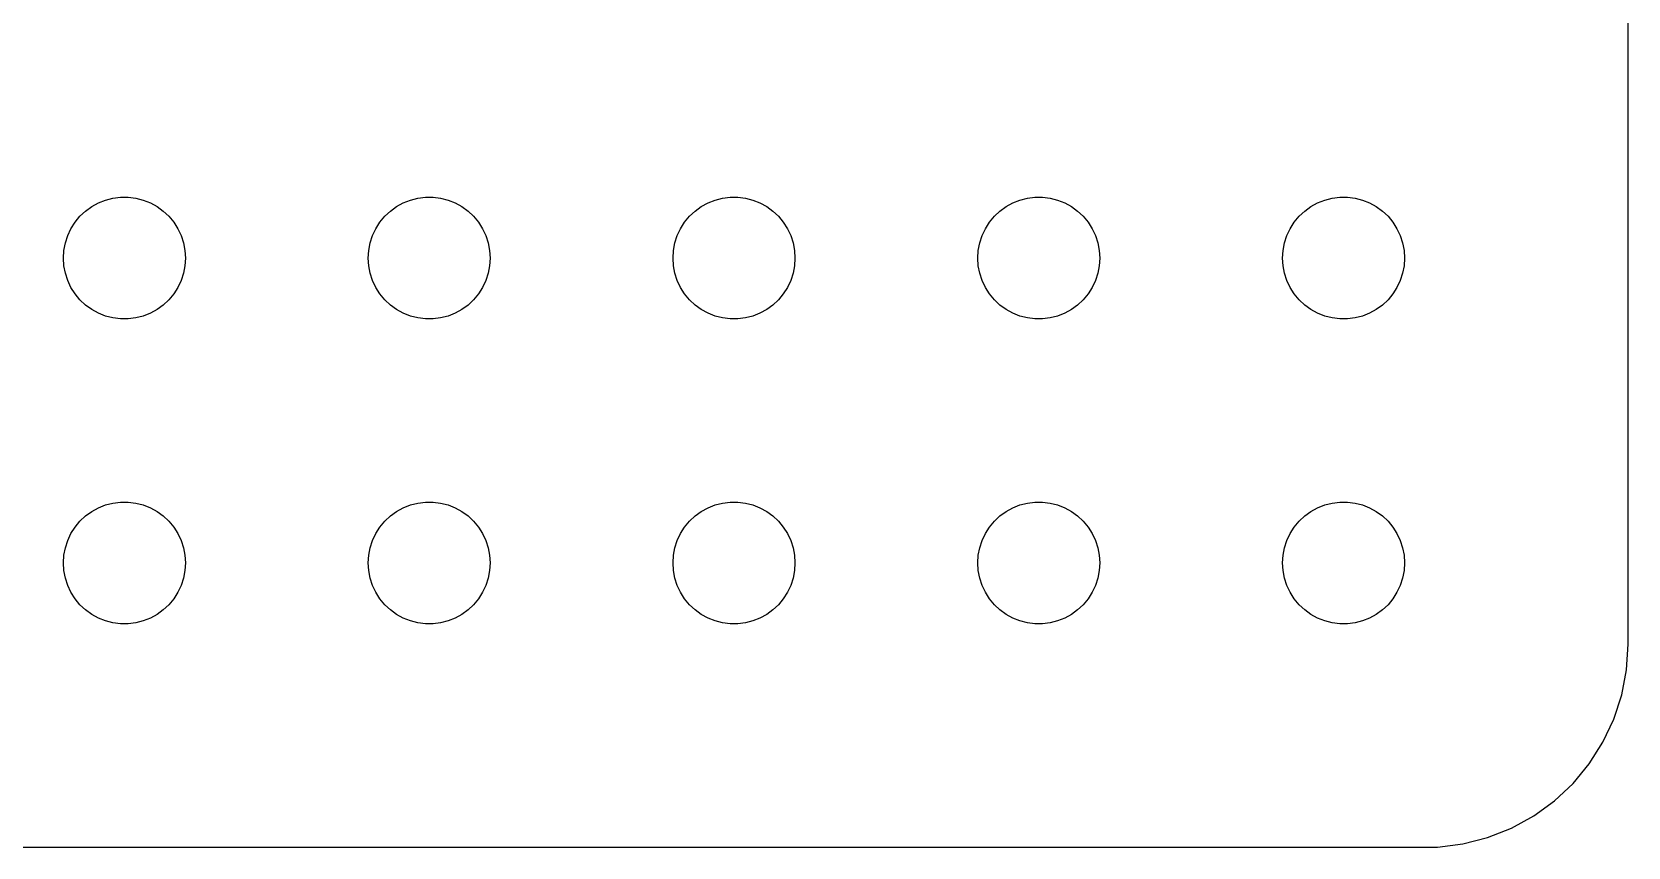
# Model space of a CAD drawing. Header units: metres. Extents: x -150 to 150, y -22 to 22.
# Drawn here: x 110.22 to 149.5, y -21.99 to -1.94 of the extents above; entities that cross this region are included whole.
import ezdxf

# ---------------------------------------------------------------- set-up
doc = ezdxf.new("R2010")
doc.units = ezdxf.units.M

msp = doc.modelspace()

# ---------------------------------------------------------------- linework, layer by layer
for p, q in [((149.5, -17), (149.5, 17)), ((111.544, -6.34422), (111.696, -6.23351)), ((111.696, -6.23351), (111.861, -6.14275)), ((111.861, -6.14275), (112.036, -6.07341)), ((112.036, -6.07341), (112.219, -6.02657)), ((112.219, -6.02657), (112.406, -6.00294)), ((112.406, -6.00294), (112.594, -6.00294)), ((112.594, -6.00294), (112.781, -6.02657)), ((112.781, -6.02657), (112.964, -6.07341)), ((112.964, -6.07341), (113.139, -6.14275)), ((113.139, -6.14275), (113.304, -6.23351)), ((113.304, -6.23351), (113.456, -6.34422)), ((119.044, -6.34422), (119.196, -6.23351)), ((119.196, -6.23351), (119.361, -6.14275)), ((119.361, -6.14275), (119.536, -6.07341)), ((119.536, -6.07341), (119.719, -6.02657)), ((119.719, -6.02657), (119.906, -6.00294)), ((119.906, -6.00294), (120.094, -6.00294)), ((120.094, -6.00294), (120.281, -6.02657)), ((120.281, -6.02657), (120.464, -6.07341)), ((120.464, -6.07341), (120.639, -6.14275)), ((120.639, -6.14275), (120.804, -6.23351)), ((120.804, -6.23351), (120.956, -6.34422)), ((126.544, -6.34422), (126.696, -6.23351)), ((126.696, -6.23351), (126.861, -6.14275)), ((126.861, -6.14275), (127.036, -6.07341)), ((127.036, -6.07341), (127.219, -6.02657)), ((127.219, -6.02657), (127.406, -6.00294)), ((127.406, -6.00294), (127.594, -6.00294)), ((127.594, -6.00294), (127.781, -6.02657)), ((127.781, -6.02657), (127.964, -6.07341)), ((127.964, -6.07341), (128.139, -6.14275)), ((128.139, -6.14275), (128.304, -6.23351)), ((128.304, -6.23351), (128.456, -6.34422)), ((134.044, -6.34422), (134.196, -6.23351)), ((134.196, -6.23351), (134.361, -6.14275)), ((134.361, -6.14275), (134.536, -6.07341)), ((134.536, -6.07341), (134.719, -6.02657)), ((134.719, -6.02657), (134.906, -6.00294)), ((134.906, -6.00294), (135.094, -6.00294)), ((135.094, -6.00294), (135.281, -6.02657)), ((135.281, -6.02657), (135.464, -6.07341)), ((135.464, -6.07341), (135.639, -6.14275)), ((135.639, -6.14275), (135.804, -6.23351)), ((135.804, -6.23351), (135.956, -6.34422)), ((141.544, -6.34422), (141.696, -6.23351)), ((141.696, -6.23351), (141.861, -6.14275)), ((141.861, -6.14275), (142.036, -6.07341)), ((142.036, -6.07341), (142.219, -6.02657)), ((142.219, -6.02657), (142.406, -6.00294)), ((142.406, -6.00294), (142.594, -6.00294)), ((142.594, -6.00294), (142.781, -6.02657)), ((142.781, -6.02657), (142.964, -6.07341)), ((142.964, -6.07341), (143.139, -6.14275)), ((143.139, -6.14275), (143.304, -6.23351)), ((143.304, -6.23351), (143.456, -6.34422)), ((111.186, -6.77736), (111.286, -6.61832)), ((111.286, -6.61832), (111.407, -6.47318)), ((111.407, -6.47318), (111.544, -6.34422)), ((113.456, -6.34422), (113.593, -6.47318)), ((113.593, -6.47318), (113.714, -6.61832)), ((113.714, -6.61832), (113.814, -6.77736)), ((118.686, -6.77736), (118.786, -6.61832)), ((118.786, -6.61832), (118.907, -6.47318)), ((118.907, -6.47318), (119.044, -6.34422)), ((120.956, -6.34422), (121.093, -6.47318)), ((121.093, -6.47318), (121.214, -6.61832)), ((121.214, -6.61832), (121.314, -6.77736)), ((126.186, -6.77736), (126.286, -6.61832)), ((126.286, -6.61832), (126.407, -6.47318)), ((126.407, -6.47318), (126.544, -6.34422)), ((128.456, -6.34422), (128.593, -6.47318)), ((128.593, -6.47318), (128.714, -6.61832)), ((128.714, -6.61832), (128.814, -6.77736)), ((133.686, -6.77736), (133.786, -6.61832)), ((133.786, -6.61832), (133.907, -6.47318)), ((133.907, -6.47318), (134.044, -6.34422)), ((135.956, -6.34422), (136.093, -6.47318)), ((136.093, -6.47318), (136.214, -6.61832)), ((136.214, -6.61832), (136.314, -6.77736)), ((141.186, -6.77736), (141.286, -6.61832)), ((141.286, -6.61832), (141.407, -6.47318)), ((141.407, -6.47318), (141.544, -6.34422)), ((143.456, -6.34422), (143.593, -6.47318)), ((143.593, -6.47318), (143.714, -6.61832)), ((143.714, -6.61832), (143.814, -6.77736)), ((111.047, -7.12695), (111.105, -6.9478)), ((111.105, -6.9478), (111.186, -6.77736)), ((113.814, -6.77736), (113.895, -6.9478)), ((113.895, -6.9478), (113.953, -7.12695)), ((118.547, -7.12695), (118.605, -6.9478)), ((118.605, -6.9478), (118.686, -6.77736)), ((121.314, -6.77736), (121.395, -6.9478)), ((121.395, -6.9478), (121.453, -7.12695)), ((126.047, -7.12695), (126.105, -6.9478)), ((126.105, -6.9478), (126.186, -6.77736)), ((128.814, -6.77736), (128.895, -6.9478)), ((128.895, -6.9478), (128.953, -7.12695)), ((133.547, -7.12695), (133.605, -6.9478)), ((133.605, -6.9478), (133.686, -6.77736)), ((136.314, -6.77736), (136.395, -6.9478)), ((136.395, -6.9478), (136.453, -7.12695)), ((141.047, -7.12695), (141.105, -6.9478)), ((141.105, -6.9478), (141.186, -6.77736)), ((143.814, -6.77736), (143.895, -6.9478)), ((143.895, -6.9478), (143.953, -7.12695)), ((111, -7.5), (111.012, -7.312)), ((111.012, -7.312), (111.047, -7.12695)), ((113.953, -7.12695), (113.988, -7.312)), ((113.988, -7.312), (114, -7.5)), ((118.5, -7.5), (118.512, -7.312)), ((118.512, -7.312), (118.547, -7.12695)), ((121.453, -7.12695), (121.488, -7.312)), ((121.488, -7.312), (121.5, -7.5)), ((126, -7.5), (126.012, -7.312)), ((126.012, -7.312), (126.047, -7.12695)), ((128.953, -7.12695), (128.988, -7.312)), ((128.988, -7.312), (129, -7.5)), ((133.5, -7.5), (133.512, -7.312)), ((133.512, -7.312), (133.547, -7.12695)), ((136.453, -7.12695), (136.488, -7.312)), ((136.488, -7.312), (136.5, -7.5)), ((141, -7.5), (141.012, -7.312)), ((141.012, -7.312), (141.047, -7.12695)), ((143.953, -7.12695), (143.988, -7.312)), ((143.988, -7.312), (144, -7.5)), ((111.012, -7.68799), (111, -7.5)), ((111.047, -7.87303), (111.012, -7.68799)), ((113.988, -7.68799), (113.953, -7.87303)), ((114, -7.5), (113.988, -7.68799)), ((118.512, -7.68799), (118.5, -7.5)), ((118.547, -7.87303), (118.512, -7.68799)), ((121.488, -7.68799), (121.453, -7.87303)), ((121.5, -7.5), (121.488, -7.68799)), ((126.012, -7.68799), (126, -7.5)), ((126.047, -7.87303), (126.012, -7.68799)), ((128.988, -7.68799), (128.953, -7.87303)), ((129, -7.5), (128.988, -7.68799)), ((133.512, -7.68799), (133.5, -7.5)), ((133.547, -7.87303), (133.512, -7.68799)), ((136.488, -7.68799), (136.453, -7.87303)), ((136.5, -7.5), (136.488, -7.68799)), ((141.012, -7.68799), (141, -7.5)), ((141.047, -7.87303), (141.012, -7.68799)), ((143.988, -7.68799), (143.953, -7.87303)), ((144, -7.5), (143.988, -7.68799)), ((111.105, -8.05219), (111.047, -7.87303)), ((111.186, -8.22263), (111.105, -8.05219)), ((111.286, -8.38167), (111.186, -8.22263)), ((113.814, -8.22263), (113.714, -8.38167)), ((113.895, -8.05219), (113.814, -8.22263)), ((113.953, -7.87303), (113.895, -8.05219)), ((118.605, -8.05219), (118.547, -7.87303)), ((118.686, -8.22263), (118.605, -8.05219)), ((118.786, -8.38167), (118.686, -8.22263)), ((121.314, -8.22263), (121.214, -8.38167)), ((121.395, -8.05219), (121.314, -8.22263)), ((121.453, -7.87303), (121.395, -8.05219)), ((126.105, -8.05219), (126.047, -7.87303)), ((126.186, -8.22263), (126.105, -8.05219)), ((126.286, -8.38167), (126.186, -8.22263)), ((128.814, -8.22263), (128.714, -8.38167)), ((128.895, -8.05219), (128.814, -8.22263)), ((128.953, -7.87303), (128.895, -8.05219)), ((133.605, -8.05219), (133.547, -7.87303)), ((133.686, -8.22263), (133.605, -8.05219)), ((133.786, -8.38167), (133.686, -8.22263)), ((136.314, -8.22263), (136.214, -8.38167)), ((136.395, -8.05219), (136.314, -8.22263)), ((136.453, -7.87303), (136.395, -8.05219)), ((141.105, -8.05219), (141.047, -7.87303)), ((141.186, -8.22263), (141.105, -8.05219)), ((141.286, -8.38167), (141.186, -8.22263)), ((143.814, -8.22263), (143.714, -8.38167)), ((143.895, -8.05219), (143.814, -8.22263)), ((143.953, -7.87303), (143.895, -8.05219)), ((111.407, -8.52681), (111.286, -8.38167)), ((111.544, -8.65576), (111.407, -8.52681)), ((113.593, -8.52681), (113.456, -8.65576)), ((113.714, -8.38167), (113.593, -8.52681)), ((118.907, -8.52681), (118.786, -8.38167)), ((119.044, -8.65576), (118.907, -8.52681)), ((121.093, -8.52681), (120.956, -8.65576)), ((121.214, -8.38167), (121.093, -8.52681)), ((126.407, -8.52681), (126.286, -8.38167)), ((126.544, -8.65576), (126.407, -8.52681)), ((128.593, -8.52681), (128.456, -8.65576)), ((128.714, -8.38167), (128.593, -8.52681)), ((133.907, -8.52681), (133.786, -8.38167)), ((134.044, -8.65576), (133.907, -8.52681)), ((136.093, -8.52681), (135.956, -8.65576)), ((136.214, -8.38167), (136.093, -8.52681)), ((141.407, -8.52681), (141.286, -8.38167)), ((141.544, -8.65576), (141.407, -8.52681)), ((143.593, -8.52681), (143.456, -8.65576)), ((143.714, -8.38167), (143.593, -8.52681)), ((111.696, -8.76648), (111.544, -8.65576)), ((111.861, -8.85724), (111.696, -8.76648)), ((112.036, -8.92657), (111.861, -8.85724)), ((112.219, -8.97342), (112.036, -8.92657)), ((112.406, -8.99704), (112.219, -8.97342)), ((112.594, -8.99704), (112.406, -8.99704)), ((112.781, -8.97342), (112.594, -8.99704)), ((112.964, -8.92657), (112.781, -8.97342)), ((113.139, -8.85724), (112.964, -8.92657)), ((113.304, -8.76648), (113.139, -8.85724)), ((113.456, -8.65576), (113.304, -8.76648)), ((119.196, -8.76648), (119.044, -8.65576)), ((119.361, -8.85724), (119.196, -8.76648)), ((119.536, -8.92657), (119.361, -8.85724)), ((119.719, -8.97342), (119.536, -8.92657)), ((119.906, -8.99704), (119.719, -8.97342)), ((120.094, -8.99704), (119.906, -8.99704)), ((120.281, -8.97342), (120.094, -8.99704)), ((120.464, -8.92657), (120.281, -8.97342)), ((120.639, -8.85724), (120.464, -8.92657)), ((120.804, -8.76648), (120.639, -8.85724)), ((120.956, -8.65576), (120.804, -8.76648)), ((126.696, -8.76648), (126.544, -8.65576)), ((126.861, -8.85724), (126.696, -8.76648)), ((127.036, -8.92657), (126.861, -8.85724)), ((127.219, -8.97342), (127.036, -8.92657)), ((127.406, -8.99704), (127.219, -8.97342)), ((127.594, -8.99704), (127.406, -8.99704)), ((127.781, -8.97342), (127.594, -8.99704)), ((127.964, -8.92657), (127.781, -8.97342)), ((128.139, -8.85724), (127.964, -8.92657)), ((128.304, -8.76648), (128.139, -8.85724)), ((128.456, -8.65576), (128.304, -8.76648)), ((134.196, -8.76648), (134.044, -8.65576)), ((134.361, -8.85724), (134.196, -8.76648)), ((134.536, -8.92657), (134.361, -8.85724)), ((134.719, -8.97342), (134.536, -8.92657)), ((134.906, -8.99704), (134.719, -8.97342)), ((135.094, -8.99704), (134.906, -8.99704)), ((135.281, -8.97342), (135.094, -8.99704)), ((135.464, -8.92657), (135.281, -8.97342)), ((135.639, -8.85724), (135.464, -8.92657)), ((135.804, -8.76648), (135.639, -8.85724)), ((135.956, -8.65576), (135.804, -8.76648)), ((141.696, -8.76648), (141.544, -8.65576)), ((141.861, -8.85724), (141.696, -8.76648)), ((142.036, -8.92657), (141.861, -8.85724)), ((142.219, -8.97342), (142.036, -8.92657)), ((142.406, -8.99704), (142.219, -8.97342)), ((142.594, -8.99704), (142.406, -8.99704)), ((142.781, -8.97342), (142.594, -8.99704)), ((142.964, -8.92657), (142.781, -8.97342)), ((143.139, -8.85724), (142.964, -8.92657)), ((143.304, -8.76648), (143.139, -8.85724)), ((143.456, -8.65576), (143.304, -8.76648)), ((111.544, -13.8442), (111.696, -13.7335)), ((111.696, -13.7335), (111.861, -13.6427)), ((111.861, -13.6427), (112.036, -13.5734)), ((112.036, -13.5734), (112.219, -13.5266)), ((112.219, -13.5266), (112.406, -13.5029)), ((112.406, -13.5029), (112.594, -13.5029)), ((112.594, -13.5029), (112.781, -13.5266)), ((112.781, -13.5266), (112.964, -13.5734)), ((112.964, -13.5734), (113.139, -13.6427)), ((113.139, -13.6427), (113.304, -13.7335)), ((113.304, -13.7335), (113.456, -13.8442)), ((119.044, -13.8442), (119.196, -13.7335)), ((119.196, -13.7335), (119.361, -13.6427)), ((119.361, -13.6427), (119.536, -13.5734)), ((119.536, -13.5734), (119.719, -13.5266)), ((119.719, -13.5266), (119.906, -13.5029)), ((119.906, -13.5029), (120.094, -13.5029)), ((120.094, -13.5029), (120.281, -13.5266)), ((120.281, -13.5266), (120.464, -13.5734)), ((120.464, -13.5734), (120.639, -13.6427)), ((120.639, -13.6427), (120.804, -13.7335)), ((120.804, -13.7335), (120.956, -13.8442)), ((126.544, -13.8442), (126.696, -13.7335)), ((126.696, -13.7335), (126.861, -13.6427)), ((126.861, -13.6427), (127.036, -13.5734)), ((127.036, -13.5734), (127.219, -13.5266)), ((127.219, -13.5266), (127.406, -13.5029)), ((127.406, -13.5029), (127.594, -13.5029)), ((127.594, -13.5029), (127.781, -13.5266)), ((127.781, -13.5266), (127.964, -13.5734)), ((127.964, -13.5734), (128.139, -13.6427)), ((128.139, -13.6427), (128.304, -13.7335)), ((128.304, -13.7335), (128.456, -13.8442)), ((134.044, -13.8442), (134.196, -13.7335)), ((134.196, -13.7335), (134.361, -13.6427)), ((134.361, -13.6427), (134.536, -13.5734)), ((134.536, -13.5734), (134.719, -13.5266)), ((134.719, -13.5266), (134.906, -13.5029)), ((134.906, -13.5029), (135.094, -13.5029)), ((135.094, -13.5029), (135.281, -13.5266)), ((135.281, -13.5266), (135.464, -13.5734)), ((135.464, -13.5734), (135.639, -13.6427)), ((135.639, -13.6427), (135.804, -13.7335)), ((135.804, -13.7335), (135.956, -13.8442)), ((141.544, -13.8442), (141.696, -13.7335)), ((141.696, -13.7335), (141.861, -13.6427)), ((141.861, -13.6427), (142.036, -13.5734)), ((142.036, -13.5734), (142.219, -13.5266)), ((142.219, -13.5266), (142.406, -13.5029)), ((142.406, -13.5029), (142.594, -13.5029)), ((142.594, -13.5029), (142.781, -13.5266)), ((142.781, -13.5266), (142.964, -13.5734)), ((142.964, -13.5734), (143.139, -13.6427)), ((143.139, -13.6427), (143.304, -13.7335)), ((143.304, -13.7335), (143.456, -13.8442)), ((111.186, -14.2774), (111.286, -14.1183)), ((111.286, -14.1183), (111.407, -13.9732)), ((111.407, -13.9732), (111.544, -13.8442)), ((113.456, -13.8442), (113.593, -13.9732)), ((113.593, -13.9732), (113.714, -14.1183)), ((113.714, -14.1183), (113.814, -14.2774)), ((118.686, -14.2774), (118.786, -14.1183)), ((118.786, -14.1183), (118.907, -13.9732)), ((118.907, -13.9732), (119.044, -13.8442)), ((120.956, -13.8442), (121.093, -13.9732)), ((121.093, -13.9732), (121.214, -14.1183)), ((121.214, -14.1183), (121.314, -14.2774)), ((126.186, -14.2774), (126.286, -14.1183)), ((126.286, -14.1183), (126.407, -13.9732)), ((126.407, -13.9732), (126.544, -13.8442)), ((128.456, -13.8442), (128.593, -13.9732)), ((128.593, -13.9732), (128.714, -14.1183)), ((128.714, -14.1183), (128.814, -14.2774)), ((133.686, -14.2774), (133.786, -14.1183)), ((133.786, -14.1183), (133.907, -13.9732)), ((133.907, -13.9732), (134.044, -13.8442)), ((135.956, -13.8442), (136.093, -13.9732)), ((136.093, -13.9732), (136.214, -14.1183)), ((136.214, -14.1183), (136.314, -14.2774)), ((141.186, -14.2774), (141.286, -14.1183)), ((141.286, -14.1183), (141.407, -13.9732)), ((141.407, -13.9732), (141.544, -13.8442)), ((143.456, -13.8442), (143.593, -13.9732)), ((143.593, -13.9732), (143.714, -14.1183)), ((143.714, -14.1183), (143.814, -14.2774)), ((111.047, -14.627), (111.105, -14.4478)), ((111.105, -14.4478), (111.186, -14.2774)), ((113.814, -14.2774), (113.895, -14.4478)), ((113.895, -14.4478), (113.953, -14.627)), ((118.547, -14.627), (118.605, -14.4478)), ((118.605, -14.4478), (118.686, -14.2774)), ((121.314, -14.2774), (121.395, -14.4478)), ((121.395, -14.4478), (121.453, -14.627)), ((126.047, -14.627), (126.105, -14.4478)), ((126.105, -14.4478), (126.186, -14.2774)), ((128.814, -14.2774), (128.895, -14.4478)), ((128.895, -14.4478), (128.953, -14.627)), ((133.547, -14.627), (133.605, -14.4478)), ((133.605, -14.4478), (133.686, -14.2774)), ((136.314, -14.2774), (136.395, -14.4478)), ((136.395, -14.4478), (136.453, -14.627)), ((141.047, -14.627), (141.105, -14.4478)), ((141.105, -14.4478), (141.186, -14.2774)), ((143.814, -14.2774), (143.895, -14.4478)), ((143.895, -14.4478), (143.953, -14.627)), ((111, -15), (111.012, -14.812)), ((111.012, -14.812), (111.047, -14.627)), ((113.953, -14.627), (113.988, -14.812)), ((113.988, -14.812), (114, -15)), ((118.5, -15), (118.512, -14.812)), ((118.512, -14.812), (118.547, -14.627)), ((121.453, -14.627), (121.488, -14.812)), ((121.488, -14.812), (121.5, -15)), ((126, -15), (126.012, -14.812)), ((126.012, -14.812), (126.047, -14.627)), ((128.953, -14.627), (128.988, -14.812)), ((128.988, -14.812), (129, -15)), ((133.5, -15), (133.512, -14.812)), ((133.512, -14.812), (133.547, -14.627)), ((136.453, -14.627), (136.488, -14.812)), ((136.488, -14.812), (136.5, -15)), ((141, -15), (141.012, -14.812)), ((141.012, -14.812), (141.047, -14.627)), ((143.953, -14.627), (143.988, -14.812)), ((143.988, -14.812), (144, -15)), ((111.012, -15.188), (111, -15)), ((111.047, -15.373), (111.012, -15.188)), ((113.988, -15.188), (113.953, -15.373)), ((114, -15), (113.988, -15.188)), ((118.512, -15.188), (118.5, -15)), ((118.547, -15.373), (118.512, -15.188)), ((121.488, -15.188), (121.453, -15.373)), ((121.5, -15), (121.488, -15.188)), ((126.012, -15.188), (126, -15)), ((126.047, -15.373), (126.012, -15.188)), ((128.988, -15.188), (128.953, -15.373)), ((129, -15), (128.988, -15.188)), ((133.512, -15.188), (133.5, -15)), ((133.547, -15.373), (133.512, -15.188)), ((136.488, -15.188), (136.453, -15.373)), ((136.5, -15), (136.488, -15.188)), ((141.012, -15.188), (141, -15)), ((141.047, -15.373), (141.012, -15.188)), ((143.988, -15.188), (143.953, -15.373)), ((144, -15), (143.988, -15.188)), ((111.105, -15.5522), (111.047, -15.373)), ((111.186, -15.7226), (111.105, -15.5522)), ((113.895, -15.5522), (113.814, -15.7226)), ((113.953, -15.373), (113.895, -15.5522)), ((118.605, -15.5522), (118.547, -15.373)), ((118.686, -15.7226), (118.605, -15.5522)), ((121.395, -15.5522), (121.314, -15.7226)), ((121.453, -15.373), (121.395, -15.5522)), ((126.105, -15.5522), (126.047, -15.373)), ((126.186, -15.7226), (126.105, -15.5522)), ((128.895, -15.5522), (128.814, -15.7226)), ((128.953, -15.373), (128.895, -15.5522)), ((133.605, -15.5522), (133.547, -15.373)), ((133.686, -15.7226), (133.605, -15.5522)), ((136.395, -15.5522), (136.314, -15.7226)), ((136.453, -15.373), (136.395, -15.5522)), ((141.105, -15.5522), (141.047, -15.373)), ((141.186, -15.7226), (141.105, -15.5522)), ((143.895, -15.5522), (143.814, -15.7226)), ((143.953, -15.373), (143.895, -15.5522)), ((111.286, -15.8817), (111.186, -15.7226)), ((111.407, -16.0268), (111.286, -15.8817)), ((111.544, -16.1558), (111.407, -16.0268)), ((113.593, -16.0268), (113.456, -16.1558)), ((113.714, -15.8817), (113.593, -16.0268)), ((113.814, -15.7226), (113.714, -15.8817)), ((118.786, -15.8817), (118.686, -15.7226)), ((118.907, -16.0268), (118.786, -15.8817)), ((119.044, -16.1558), (118.907, -16.0268)), ((121.093, -16.0268), (120.956, -16.1558)), ((121.214, -15.8817), (121.093, -16.0268)), ((121.314, -15.7226), (121.214, -15.8817)), ((126.286, -15.8817), (126.186, -15.7226)), ((126.407, -16.0268), (126.286, -15.8817)), ((126.544, -16.1558), (126.407, -16.0268)), ((128.593, -16.0268), (128.456, -16.1558)), ((128.714, -15.8817), (128.593, -16.0268)), ((128.814, -15.7226), (128.714, -15.8817)), ((133.786, -15.8817), (133.686, -15.7226)), ((133.907, -16.0268), (133.786, -15.8817)), ((134.044, -16.1558), (133.907, -16.0268)), ((136.093, -16.0268), (135.956, -16.1558)), ((136.214, -15.8817), (136.093, -16.0268)), ((136.314, -15.7226), (136.214, -15.8817)), ((141.286, -15.8817), (141.186, -15.7226)), ((141.407, -16.0268), (141.286, -15.8817)), ((141.544, -16.1558), (141.407, -16.0268)), ((143.593, -16.0268), (143.456, -16.1558)), ((143.714, -15.8817), (143.593, -16.0268)), ((143.814, -15.7226), (143.714, -15.8817)), ((111.696, -16.2665), (111.544, -16.1558)), ((111.861, -16.3572), (111.696, -16.2665)), ((112.036, -16.4266), (111.861, -16.3572)), ((112.219, -16.4734), (112.036, -16.4266)), ((112.406, -16.497), (112.219, -16.4734)), ((112.781, -16.4734), (112.594, -16.497)), ((112.964, -16.4266), (112.781, -16.4734)), ((113.139, -16.3572), (112.964, -16.4266)), ((113.304, -16.2665), (113.139, -16.3572)), ((113.456, -16.1558), (113.304, -16.2665)), ((119.196, -16.2665), (119.044, -16.1558)), ((119.361, -16.3572), (119.196, -16.2665)), ((119.536, -16.4266), (119.361, -16.3572)), ((119.719, -16.4734), (119.536, -16.4266)), ((119.906, -16.497), (119.719, -16.4734)), ((120.281, -16.4734), (120.094, -16.497)), ((120.464, -16.4266), (120.281, -16.4734)), ((120.639, -16.3572), (120.464, -16.4266)), ((120.804, -16.2665), (120.639, -16.3572)), ((120.956, -16.1558), (120.804, -16.2665)), ((126.696, -16.2665), (126.544, -16.1558)), ((126.861, -16.3572), (126.696, -16.2665)), ((127.036, -16.4266), (126.861, -16.3572)), ((127.219, -16.4734), (127.036, -16.4266)), ((127.406, -16.497), (127.219, -16.4734)), ((127.781, -16.4734), (127.594, -16.497)), ((127.964, -16.4266), (127.781, -16.4734)), ((128.139, -16.3572), (127.964, -16.4266)), ((128.304, -16.2665), (128.139, -16.3572)), ((128.456, -16.1558), (128.304, -16.2665)), ((134.196, -16.2665), (134.044, -16.1558)), ((134.361, -16.3572), (134.196, -16.2665)), ((134.536, -16.4266), (134.361, -16.3572)), ((134.719, -16.4734), (134.536, -16.4266)), ((134.906, -16.497), (134.719, -16.4734)), ((135.281, -16.4734), (135.094, -16.497)), ((135.464, -16.4266), (135.281, -16.4734)), ((135.639, -16.3572), (135.464, -16.4266)), ((135.804, -16.2665), (135.639, -16.3572)), ((135.956, -16.1558), (135.804, -16.2665)), ((141.696, -16.2665), (141.544, -16.1558)), ((141.861, -16.3572), (141.696, -16.2665)), ((142.036, -16.4266), (141.861, -16.3572)), ((142.219, -16.4734), (142.036, -16.4266)), ((142.406, -16.497), (142.219, -16.4734)), ((142.781, -16.4734), (142.594, -16.497)), ((142.964, -16.4266), (142.781, -16.4734)), ((143.139, -16.3572), (142.964, -16.4266)), ((143.304, -16.2665), (143.139, -16.3572)), ((143.456, -16.1558), (143.304, -16.2665)), ((112.594, -16.497), (112.406, -16.497)), ((120.094, -16.497), (119.906, -16.497)), ((127.594, -16.497), (127.406, -16.497)), ((135.094, -16.497), (134.906, -16.497)), ((142.594, -16.497), (142.406, -16.497)), ((149.461, -17.6267), (149.5, -17)), ((149.343, -18.2434), (149.461, -17.6267)), ((149.149, -18.8406), (149.343, -18.2434)), ((148.882, -19.4088), (149.149, -18.8406)), ((148.545, -19.9389), (148.882, -19.4088)), ((148.145, -20.4227), (148.545, -19.9389)), ((147.687, -20.8526), (148.145, -20.4227)), ((147.179, -21.2216), (147.687, -20.8526)), ((146.045, -21.7553), (146.629, -21.5241)), ((146.629, -21.5241), (147.179, -21.2216)), ((-144.814, -21.9901), (144.814, -21.9901)), ((144.814, -21.9901), (145.437, -21.9114)), ((145.437, -21.9114), (146.045, -21.7553))]:
    msp.add_line(p, q)

doc.saveas('drawing.dxf')
